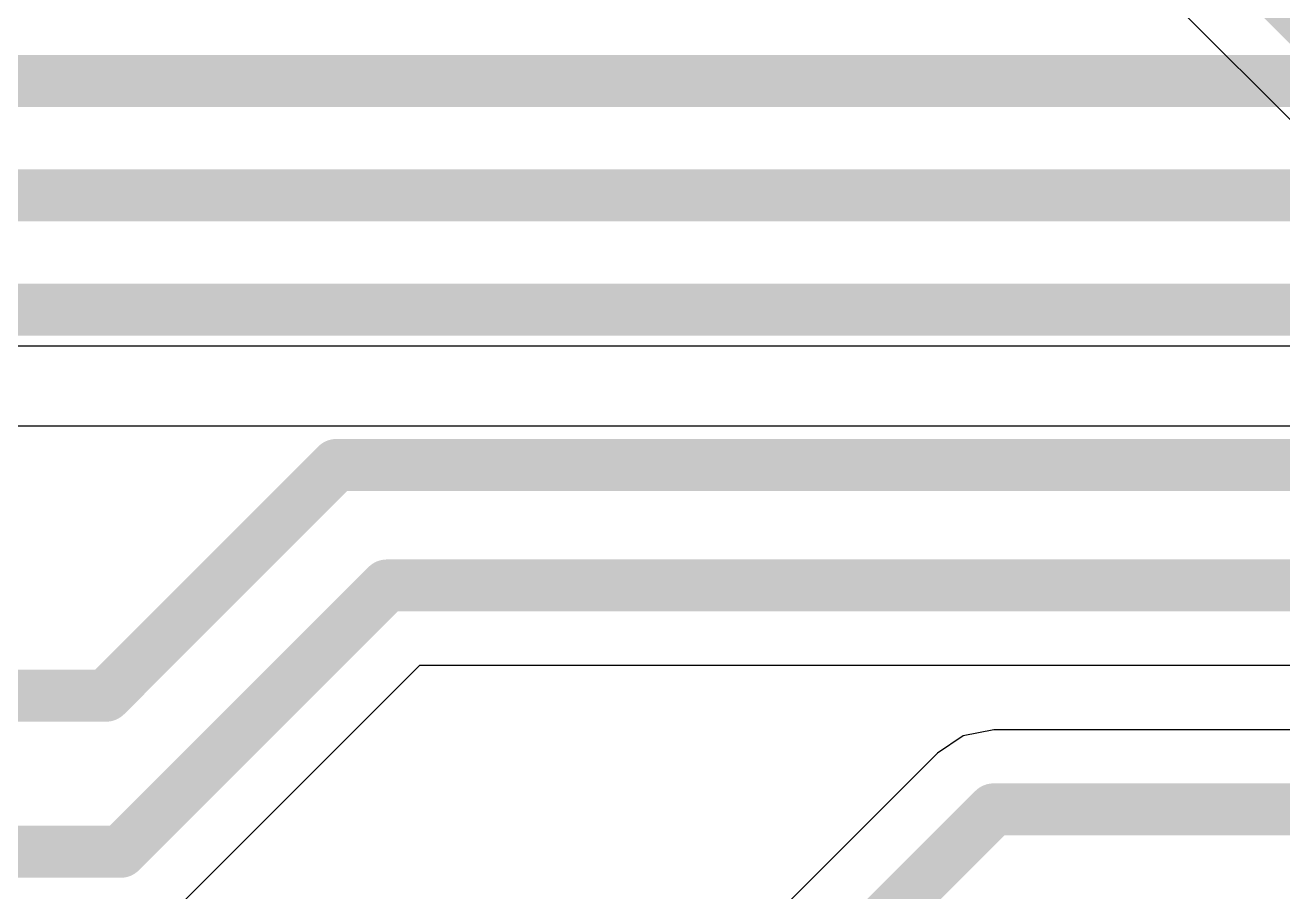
# Model space of a CAD drawing. Header units: inches. Extents: x -11 to 5379, y 0 to 5429.
# Drawn here: x 144.94 to 151.08, y 80.44 to 84.68 of the extents above; entities that cross this region are included whole.
import ezdxf

# ---------------------------------------------------------------- set-up
doc = ezdxf.new("R2010")
doc.units = ezdxf.units.IN
for name, color, linetype in [('Bottom Layer', 5, 'Continuous'), ('PWR', 76, 'Continuous'), ('Top Layer', 1, 'Continuous')]:
    doc.layers.add(name, color=color, linetype=linetype)

msp = doc.modelspace()

# ---------------------------------------------------------------- linework, layer by layer
at = {"layer": 'Bottom Layer'}
for p, q in [((145.6779, 80.3657), (146.8644, 81.5521)), ((146.8644, 81.5521), (176.2673, 81.5521)), ((149.5186, 81.2062), (149.3926, 81.122)), ((149.6672, 81.2357), (149.5186, 81.2062)), ((175.2315, 81.2357), (149.6672, 81.2357)), ((149.3926, 81.122), (147.515, 79.2444))]:
    msp.add_line(p, q, dxfattribs=at)
for points in [[(128.9656, 84.4042, 0.254, 0.254, 0), (178.7178, 84.4042, 0.254, 0.254, 0)], [(129.4989, 83.8454, 0.254, 0.254, 0), (178.4864, 83.8454, 0.254, 0.254, 0)], [(130.0323, 83.2866, 0.254, 0.254, 0), (177.0866, 83.2866, 0.254, 0.254, 0)], [(145.3311, 81.4023, 0.254, 0.254, 0), (146.4576, 82.5289, 0.254, 0.254, 0)], [(146.4576, 82.5289, 0.254, 0.254, 0), (176.9176, 82.5289, 0.254, 0.254, 0)], [(145.4032, 80.6403, 0.254, 0.254, 0), (146.7035, 81.9406, 0.254, 0.254, 0)], [(146.7035, 81.9406, 0.254, 0.254, 0), (176.4282, 81.9406, 0.254, 0.254, 0)], [(135.509, 81.4023, 0.254, 0.254, 0), (145.3311, 81.4023, 0.254, 0.254, 0)], [(147.5104, 78.6904, 0.254, 0.254, 0), (149.6672, 80.8473, 0.254, 0.254, 0)], [(149.6672, 80.8473, 0.254, 0.254, 0), (175.2315, 80.8473, 0.254, 0.254, 0)], [(134.4573, 80.6403, 0.254, 0.254, 0), (145.4032, 80.6403, 0.254, 0.254, 0)]]:
    msp.add_lwpolyline(points, format="xyseb", dxfattribs=at)
for points in [[(146.3941, 82.5289, 0.127, 0.127, 1), (146.5211, 82.5289, 0.127, 0.127, 1)], [(146.3941, 82.5289, 0.127, 0.127, 1), (146.5211, 82.5289, 0.127, 0.127, 1)], [(146.64, 81.9406, 0.127, 0.127, 1), (146.767, 81.9406, 0.127, 0.127, 1)], [(146.64, 81.9406, 0.127, 0.127, 1), (146.767, 81.9406, 0.127, 0.127, 1)], [(145.2676, 81.4023, 0.127, 0.127, 1), (145.3946, 81.4023, 0.127, 0.127, 1)], [(145.2676, 81.4023, 0.127, 0.127, 1), (145.3946, 81.4023, 0.127, 0.127, 1)], [(149.6037, 80.8473, 0.127, 0.127, 1), (149.7307, 80.8473, 0.127, 0.127, 1)], [(149.6037, 80.8473, 0.127, 0.127, 1), (149.7307, 80.8473, 0.127, 0.127, 1)], [(145.3397, 80.6403, 0.127, 0.127, 1), (145.4667, 80.6403, 0.127, 0.127, 1)], [(145.3397, 80.6403, 0.127, 0.127, 1), (145.4667, 80.6403, 0.127, 0.127, 1)]]:
    msp.add_lwpolyline(points, format="xyseb", close=True, dxfattribs=at)
at = {"layer": 'PWR'}
for p, q in [((188.1322, 83.1088), (96.8039, 83.1088)), ((96.947, 82.7203), (186.5141, 82.7203))]:
    msp.add_line(p, q, dxfattribs=at)
at = {"layer": 'Top Layer'}
msp.add_line((149.6719, 85.6584), (154.2339, 81.0964), dxfattribs=at)
msp.add_lwpolyline([(149.6672, 86.2124, 0.254, 0.254, 0), (154.6224, 81.2573, 0.254, 0.254, 0)], format="xyseb", dxfattribs=at)

doc.saveas('drawing.dxf')
